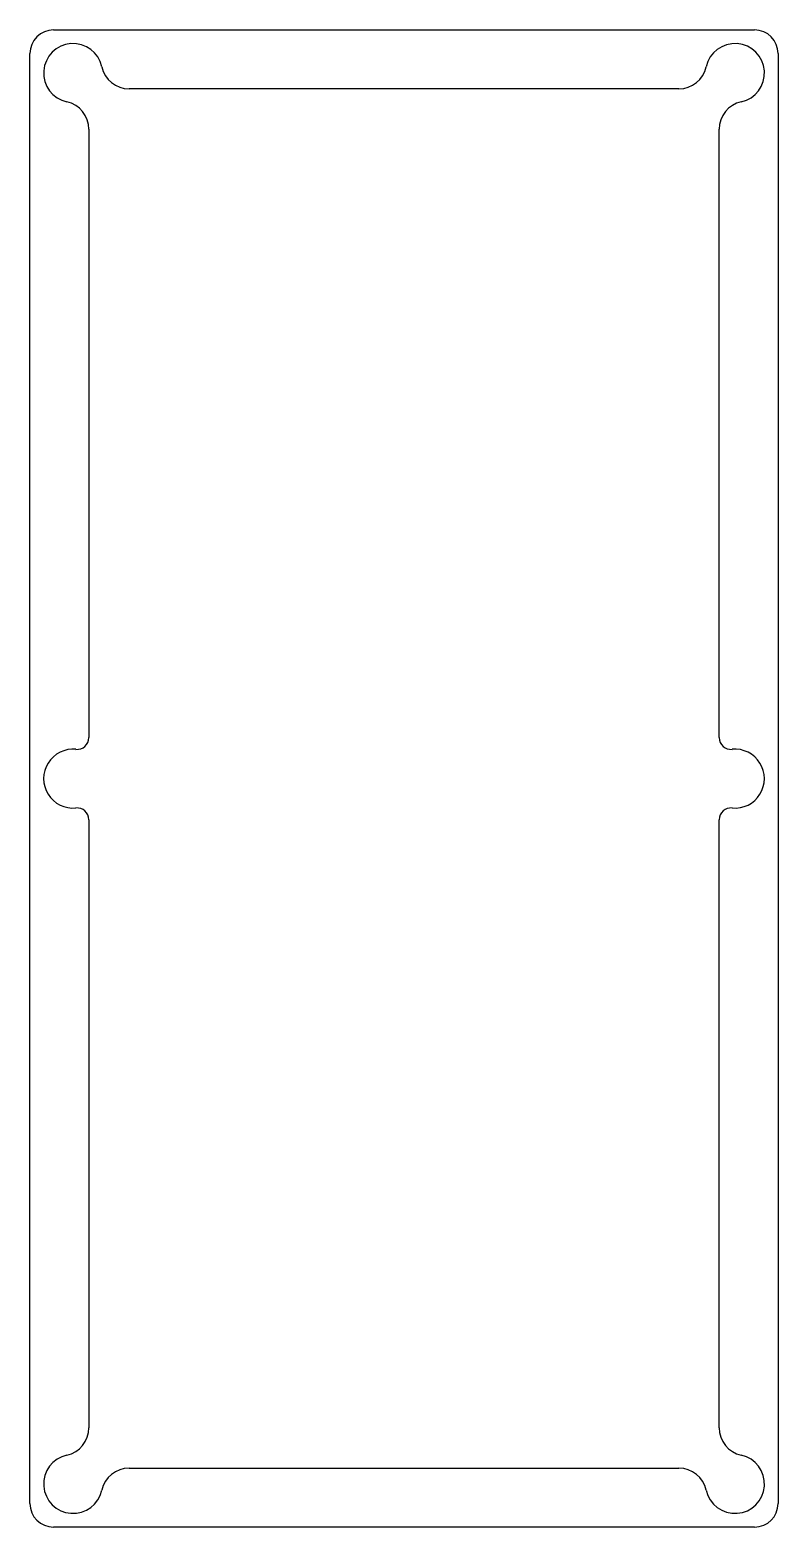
# Model space of a CAD drawing. Header units: centimetres. Extents: x 131 to 258, y 41 to 295.
import ezdxf

# ---------------------------------------------------------------- set-up
doc = ezdxf.new("R2010")
doc.units = ezdxf.units.CM
doc.header["$MEASUREMENT"] = 0
doc.layers.add('Boundry', color=37, linetype='Continuous')

msp = doc.modelspace()

# ---------------------------------------------------------------- linework, layer by layer
at = {"layer": 'Boundry'}
for p, q in [((135.18, 294.74), (254.18, 294.74)), ((135.18, 294.74), (254.18, 294.74)), ((131.18, 44.74), (131.18, 290.74)), ((131.18, 44.74), (131.18, 290.74)), ((258.18, 290.74), (258.18, 44.74)), ((258.18, 290.74), (258.18, 44.74)), ((241.33, 284.74), (148.02, 284.74)), ((141.18, 277.9), (141.18, 174.68)), ((248.18, 174.68), (248.18, 277.9)), ((141.18, 160.75), (141.18, 57.59)), ((248.18, 57.59), (248.18, 160.75)), ((148.02, 50.74), (241.33, 50.74)), ((254.18, 40.74), (135.18, 40.74)), ((254.18, 40.74), (135.18, 40.74))]:
    msp.add_line(p, q, dxfattribs=at)
for centre, radius, start, end in [((135.18, 290.74), 4, 90, 180), ((135.18, 290.74), 4, 90, 180), ((254.18, 290.74), 4, 0, 90), ((254.18, 290.74), 4, 0, 90), ((138.5, 287.43), 5, 12.2548, 257.7452), ((250.86, 287.43), 5, 282.2548, 167.7452), ((148.02, 289.5), 4.75, 192.2548, 270), ((241.33, 289.5), 4.75, 270, 347.7452), ((136.43, 277.9), 4.75, 0, 77.7452), ((252.93, 277.9), 4.75, 102.2548, 180), ((139.18, 174.68), 2, 264.4249, 360), ((250.18, 174.68), 2, 180, 275.5751), ((138.5, 167.72), 5, 84.4249, 275.5751), ((250.86, 167.72), 5, 264.4249, 95.5751), ((139.18, 160.75), 2, 0, 95.5751), ((250.18, 160.75), 2, 84.4249, 180), ((136.43, 57.59), 4.75, 282.2548, 360), ((252.93, 57.59), 4.75, 180, 257.7452), ((138.5, 48.06), 5, 102.2548, 347.7452), ((250.86, 48.06), 5, 192.2548, 77.7452), ((148.02, 45.99), 4.75, 90, 167.7452), ((241.33, 45.99), 4.75, 12.2548, 90), ((135.18, 44.74), 4, 180, 270), ((135.18, 44.74), 4, 180, 270), ((254.18, 44.74), 4, 270, 0), ((254.18, 44.74), 4, 270, 0)]:
    msp.add_arc(centre, radius, start, end, dxfattribs=at)

doc.saveas('drawing.dxf')
